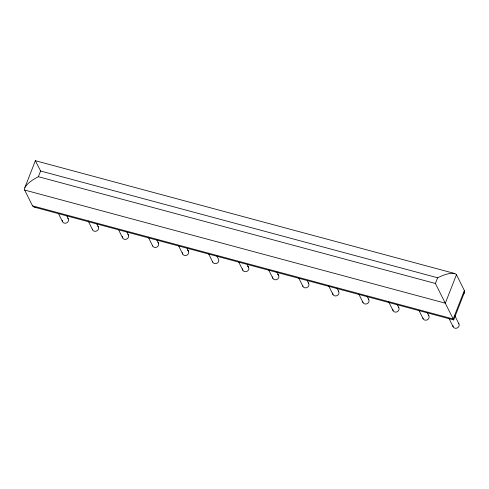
<?xml version="1.0" encoding="UTF-8"?>
<svg xmlns="http://www.w3.org/2000/svg" width="489" height="489" viewBox="0 0 489 489"><rect width="100%" height="100%" fill="white"/><g stroke="black" fill="none" stroke-linecap="round" stroke-linejoin="round"><path stroke-width="0.73" d="M464.403 292.471L464.342 290.503L456.463 274.696L455.247 273.644L35.367 160.704L24.536 188.436L24.646 190.05L32.525 205.857L34.059 207.079L453.67 319.934L464.403 292.471L463.621 294.115M24.902 187.458C27.959 182.434 33.35 179.439 38.368 176.7L40.599 171.003L35.367 160.704L35.514 161.009M453.425 319.476L453.67 319.934L435.393 283.473L437.618 277.776C442.796 275.374 448.401 272.813 454.244 273.357M456.463 274.696L445.326 303.186L24.646 190.05M464.342 290.503L453.205 318.993L32.525 205.857M34.872 207.305L35.838 207.434M40.599 171.003L437.618 277.776M38.368 176.7L435.393 283.473M454.856 315.76L458.914 323.889M449.098 318.663L453.156 326.793M427.172 312.422L428.865 315.808M419.055 310.582L423.107 318.712M397.123 304.341L398.816 307.728M388.663 301.823L393.058 310.631M367.074 296.255L368.767 299.647M358.957 294.421L363.009 302.55M337.031 288.174L338.718 291.566M328.571 285.662L332.96 294.47M307.318 280.772L308.669 283.479M298.858 278.259L302.911 286.389M276.933 272.012L278.62 275.399M268.473 269.5L272.862 278.302M247.22 264.61L248.571 267.318M238.76 262.092L242.813 270.221M216.835 255.851L218.522 259.237A3.227 2.885 -26.5 0 1 216.56 263.437A3.227 2.885 -26.5 0 1 212.526 261.426M208.375 253.333L212.764 262.141M187.122 248.449L188.473 251.157M178.662 245.93L182.715 254.06M156.737 239.689L158.424 243.076M148.277 237.171L152.666 245.979M127.024 232.281L128.375 234.995M118.564 229.769L122.617 237.898M96.639 223.528L98.326 226.914M88.179 221.01L92.574 229.818M66.59 215.441L68.283 218.834M58.466 213.607L62.525 221.737M67.843 218.216A3.227 2.885 -26.5 0 1 66.321 223.027A3.227 2.885 -26.5 0 1 62.256 220.252M398.376 307.11A3.227 2.885 -26.5 0 1 396.854 311.921A3.227 2.885 -26.5 0 1 392.789 309.146M428.425 315.191A3.227 2.885 -26.5 0 1 427.288 319.837A3.227 2.885 -26.5 0 1 422.863 317.997M458.474 323.272A3.227 2.885 -26.5 0 1 456.952 328.088A3.227 2.885 -26.5 0 1 452.887 325.307M97.892 226.297A3.227 2.885 -26.5 0 1 96.755 230.942A3.227 2.885 -26.5 0 1 92.329 229.103M127.941 234.378A3.227 2.885 -26.5 0 1 126.413 239.188A3.227 2.885 -26.5 0 1 122.354 236.413M368.333 299.03A3.227 2.885 -26.5 0 1 367.19 303.675A3.227 2.885 -26.5 0 1 362.771 301.835M157.99 242.458A3.227 2.885 -26.5 0 1 156.853 247.104A3.227 2.885 -26.5 0 1 152.427 245.264M338.284 290.949A3.227 2.885 -26.5 0 1 336.756 295.759A3.227 2.885 -26.5 0 1 332.691 292.984M187.434 250.062A3.227 2.885 -26.5 0 1 186.902 255.185A3.227 2.885 -26.5 0 1 182.452 252.581M308.235 282.862A3.227 2.885 -26.5 0 1 307.092 287.514A3.227 2.885 -26.5 0 1 302.673 285.668M277.581 274.305A3.227 2.885 -26.5 0 1 277.043 279.433A3.227 2.885 -26.5 0 1 272.593 276.823M247.532 266.224A3.227 2.885 -26.5 0 1 246.994 271.346A3.227 2.885 -26.5 0 1 242.55 268.742"/></g></svg>
